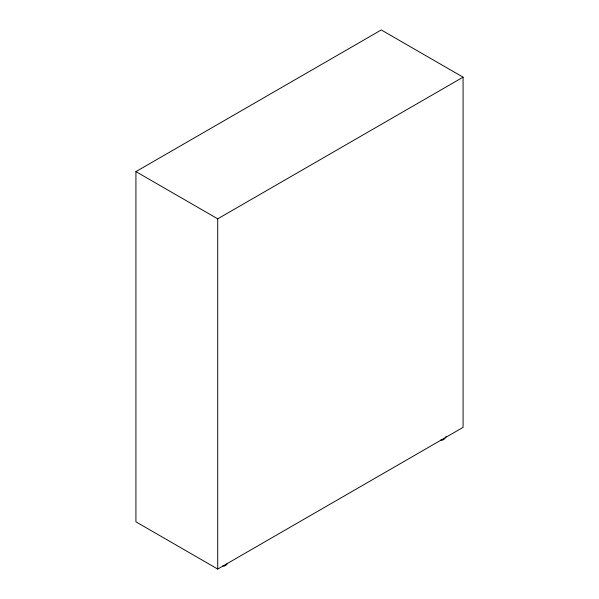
<?xml version="1.0" encoding="UTF-8"?>
<svg xmlns="http://www.w3.org/2000/svg" width="599" height="599" viewBox="0 0 599 599"><rect width="100%" height="100%" fill="white"/><g stroke="black" fill="none" stroke-linecap="round" stroke-linejoin="round"><path stroke-width="0.9" d="M135.921 171.613L381.286 29.95L463.079 77.174L463.079 427.386L217.714 569.05L135.921 521.826L135.921 171.613L217.714 218.83L463.079 77.174M217.714 218.83L217.714 569.05M227.613 563.247A4.822 2.785 -60 0 1 222.798 565.86M446.277 436.199A4.822 2.785 -60 0 1 440.901 439.936"/></g></svg>
